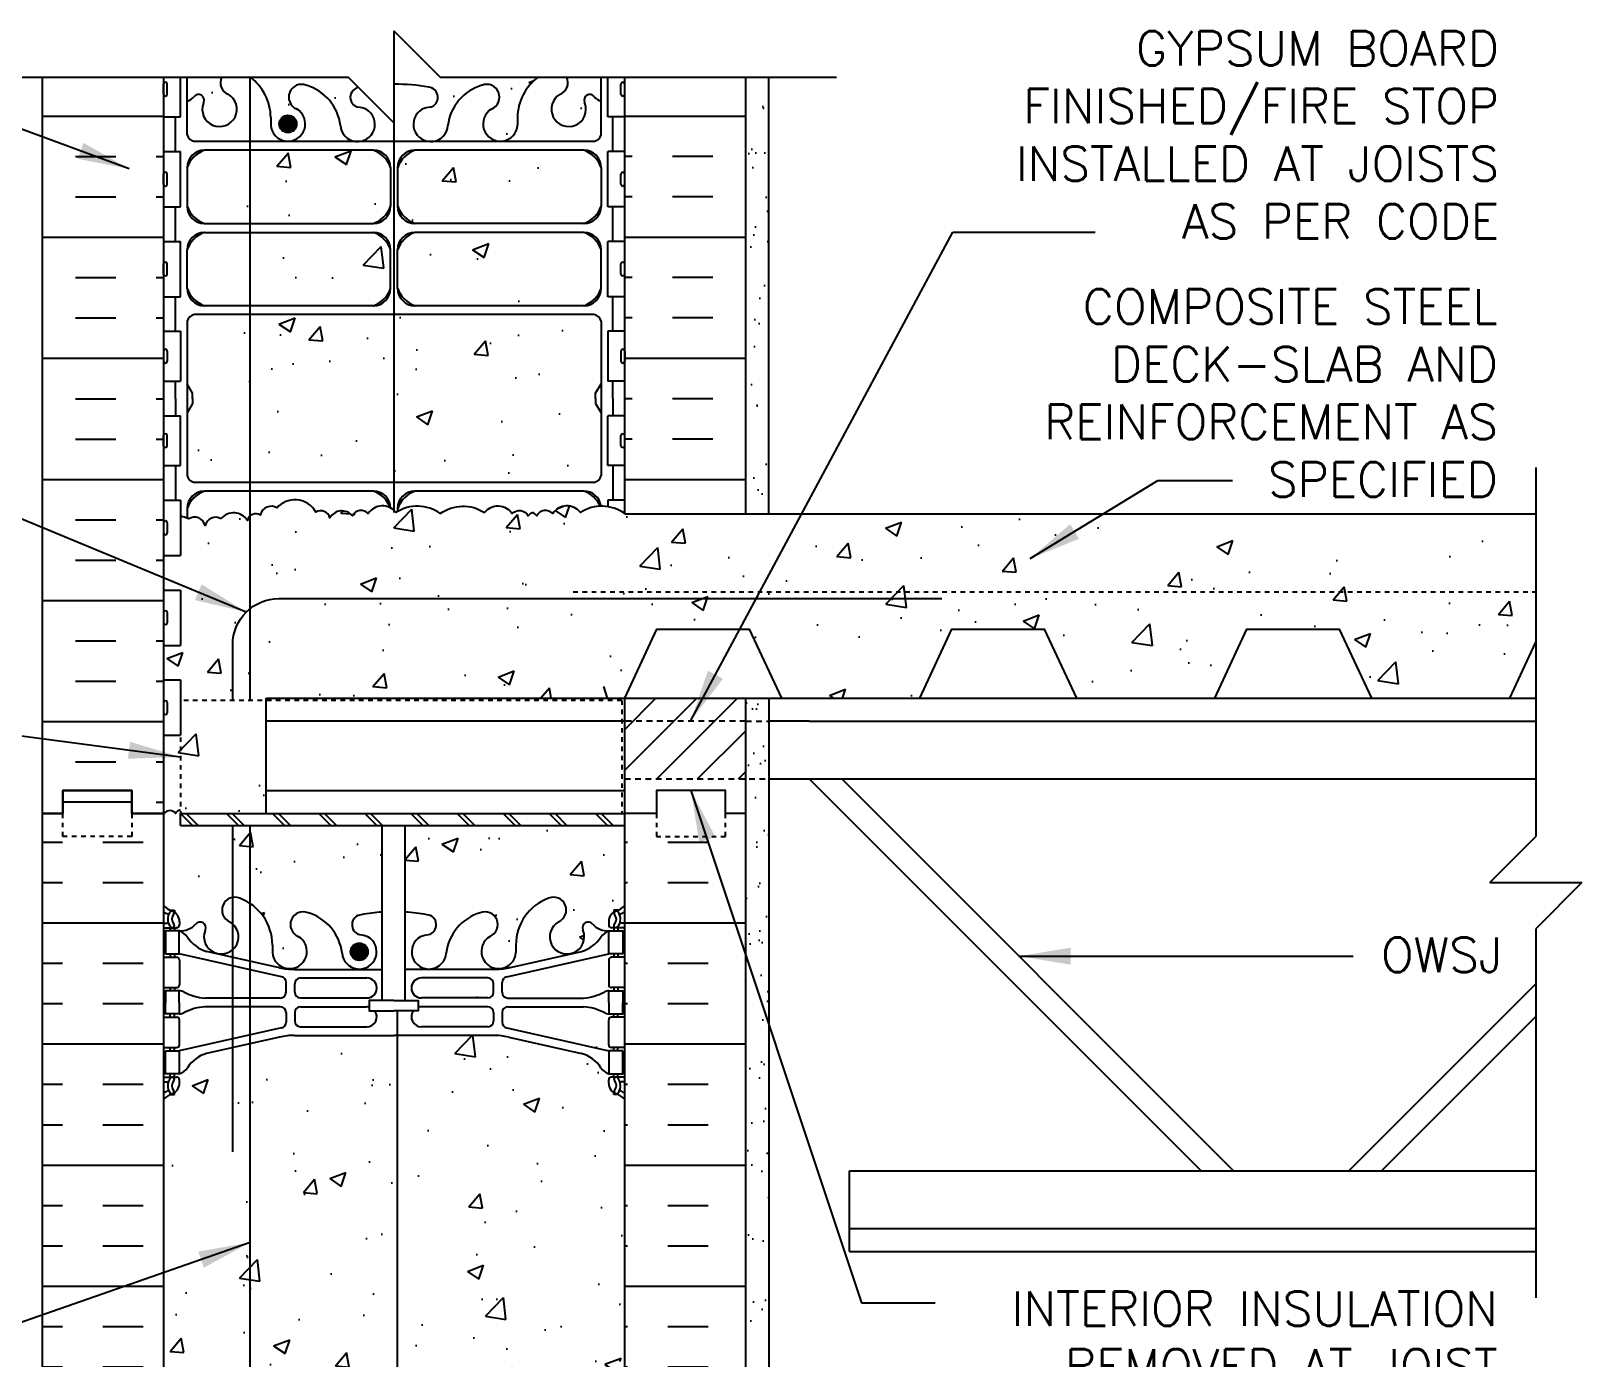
# Model space of a CAD drawing. Header units: inches. Extents: x 323.8 to 374.8, y 143.1 to 209.4.
# Drawn here: x 341.18 to 374.81, y 180.66 to 209.44 of the extents above; entities that cross this region are included whole.
import ezdxf
from ezdxf.enums import TextEntityAlignment as Align

# ---------------------------------------------------------------- set-up
doc = ezdxf.new("R2010")
doc.units = ezdxf.units.IN
doc.header["$LTSCALE"] = 0.5
doc.header["$MEASUREMENT"] = 0
doc.linetypes.add('DASHED2', pattern=[0.375, 0.25, -0.125])
doc.linetypes.add('HIDDEN2', pattern=[0.1875, 0.125, -0.0625])
for name, color, linetype in [('HATCH', 12, 'Continuous'), ('line25', 2, 'Continuous'), ('LINE3', 3, 'Continuous'), ('LINE50', 5, 'Continuous'), ('LINE9', 9, 'Continuous'), ('TEXT', 4, 'Continuous'), ('Web_Edge', 9, 'Continuous')]:
    doc.layers.add(name, color=color, linetype=linetype)
doc.styles.add('DIM', font='romans.shx', dxfattribs={"width": 0.7})
doc.styles.add('ROMANS', font='romans.shx', dxfattribs={"height": 0.75})
doc.dimstyles.new('ext_12', dxfattribs={"dimscale": 12, "dimtxt": 0.09375, "dimasz": 0.09375, "dimexe": 0.09375, "dimexo": 0.0625, "dimgap": 0.0625, "dimtad": 1, "dimdec": 1, "dimzin": 3, "dimdsep": 46, "dimlunit": 4, "dimtxsty": 'DIM', "dimcen": 0.09, "dimdle": 0.09375, "dimclrt": 4, "dimadec": 0, "dimazin": 0, "dimtfac": 1, "dimtdec": 1, "dimtmove": 2, "dimatfit": 3, "dimfxl": 1, "dimfrac": 2, "dimtolj": 1, "dimtzin": 0, "dimarcsym": 0})
pattern_1 = [(37.5, (280.9693, 64.4425), (-0.0314967, 0.963412), [0, -0.76, 0, -0.85, 0, -0.8125]), (7.5, (280.9693, 64.4425), (0.884888, 1.411073), [0, -0.41, 0, -0.685, 0, -0.2625]), (327.5, (280.3543, 64.4425), (1.557071, 0.0028295), [0, -0.25, 0, -0.9, 0, -1.175]), (317.5, (280.3543, 64.4425), (1.503063, 0.438838), [0, -0.125, 0, -0.59, 0, -0.675])]
pattern_2 = [(50, (64.8806, 12.3197), (3.5863, -0.31376), [0.375, -4.125]), (355, (64.8806, 12.3197), (-0.693757, 3.76096), [0.3, -3.3]), (100.4514, (65.1794, 12.2936), (2.892547, 3.447198), [0.3187, -3.50571]), (46.1842, (64.8806, 13.3197), (5.336205, -0.827595), [0.5625, -6.1875]), (96.6356, (65.325, 13.2507), (4.67331, 4.87059), [0.47805, -5.258565]), (351.1842, (64.8806, 13.3197), (4.67331, 4.87059), [0.45, -4.95]), (21, (65.3806, 13.0697), (2.984535, -2.013094), [0.375, -4.125]), (326, (65.3806, 13.0697), (1.216577, 3.62575), [0.3, -3.3]), (71.4514, (65.6293, 12.902), (4.201113, 1.612652), [0.3187, -3.50571]), (37.5, (64.8806, 12.3197), (0.0607993, 1.6644693), [0, -3.26, 0, -3.35, 0, -3.3125]), (7.5, (64.8806, 12.3197), (1.315348, 1.972059), [0, -1.91, 0, -3.185, 0, -1.2625]), (327.5, (63.7656, 12.3197), (2.669112, -0.1127744), [0, -1.25, 0, -3.9, 0, -5.175]), (317.5, (63.2656, 12.3197), (2.915931, 0.500525), [0, -1.625, 0, -2.59, 0, -3.675])]

msp = doc.modelspace()

# ---------------------------------------------------------------- hatches: boundary and pattern name
at = {"layer": 'HATCH'}
h = msp.add_hatch(dxfattribs=at)
h.set_pattern_fill('AR-CONC', color=256, scale=0.5)
h.set_pattern_definition([(50, (0, 0), (3.5863, -0.31376), [0.375, -4.125]), (355, (0, 0), (-0.693757, 3.76096), [0.3, -3.3]), (100.4514, (0.299, -0.026), (2.892544, 3.4472), [0.3187, -3.50571]), (46.1842, (0, 1), (5.336207, -0.827596), [0.5625, -6.1875]), (96.6356, (0.4447, 0.931), (4.67331, 4.87059), [0.47805, -5.25857]), (351.1842, (0, 1), (4.67331, 4.87059), [0.45, -4.95]), (21, (0.5, 0.75), (2.984535, -2.013094), [0.375, -4.125]), (326, (0.5, 0.75), (1.216577, 3.62575), [0.3, -3.3]), (71.4514, (0.7487, 0.5822), (4.201112, 1.612656), [0.3187, -3.50571]), (37.5, (0, 0), (0.0607993, 1.6644693), [0, -3.26, 0, -3.35, 0, -3.3125]), (7.5, (0, 0), (1.315348, 1.9720586), [0, -1.91, 0, -3.185, 0, -1.2625]), (327.5, (-1.115, 0), (2.669112, -0.1127744), [0, -1.25, 0, -3.9, 0, -5.175]), (317.5, (-1.615, 0), (2.915931, 0.500525), [0, -1.625, 0, -2.59, 0, -3.675])])
h.paths.add_polyline_path([(354.75, 196.47), (356.75, 196.47), (357.45, 194.97), (360.45, 194.97), (361.149, 196.47), (363.149, 196.47), (363.849, 194.97), (366.849, 194.97), (367.548, 196.47), (369.548, 196.47), (370.247, 194.97), (373.247, 194.97), (373.813, 196.183), (373.813, 198.97), (354.051, 198.97), (354.051, 198.972, 0.310845), (353.09, 198.995, 0.520567), (352.491, 198.973, 0.520567), (352.146, 198.924, 0.10231), (352.051, 198.999, 0.10231), (351.955, 198.924, 0.520567), (351.61, 198.973, 0.520567), (351.012, 198.995, 0.310845), (350.051, 198.972, 0.310845), (349.09, 198.995, 0.520567), (348.491, 198.973, 0.520567), (348.146, 198.924, 0.520567), (347.656, 198.881, 0.520567), (347.352, 199.002, 0.258655), (346.93, 199.271, 0.230831), (346.512, 199.097, 0.520567), (346.15, 198.942, 0.520567), (345.869, 198.821, 0.520567), (345.296, 198.86, 0.520567), (344.954, 198.713, 0.520567), (344.595, 198.857, 0.058158), (344.416, 198.916), (344.416, 198.065), (344.051, 198.065), (344.051, 197.315), (344.416, 197.315), (344.416, 196.115), (344.051, 196.115), (344.051, 195.365), (344.416, 195.365), (344.416, 194.921), (346.276, 194.921), (346.276, 194.97), (354.051, 194.97)])
h.paths.add_polyline_path([(346.276, 194.921), (344.416, 194.921), (344.416, 194.165), (344.416, 192.468), (346.276, 192.468)])
h.paths.add_polyline_path([(344.416, 194.165), (344.051, 194.165), (344.051, 190.47, 0.088416), (344.197, 190.373), (344.287, 190.373), (344.287, 190.331, -0.249069), (344.397, 190.124), (344.397, 190.057, -0.414214), (344.334, 189.994), (344.287, 189.994), (344.287, 189.924), (344.392, 189.924, 0.231736), (344.749, 190.075, -0.8344), (344.961, 189.95), (344.949, 189.928, 2.155404), (345.488, 190.123, -1), (345.701, 190.634, -0.311223), (346.41, 189.618), (346.41, 189.453, 1.661382), (346.971, 189.805, -1), (347.185, 190.317, -0.307094), (347.923, 189.421, 1.604516), (348.482, 189.797, 0.055617), (348.303, 189.843, -0.843243), (348.337, 190.275, -0.030385), (348.792, 190.332), (348.792, 192.208), (344.416, 192.208), (344.416, 192.468)])
h.paths.add_polyline_path([(354.051, 192.208), (349.292, 192.208), (349.292, 190.333, -0.031541), (349.765, 190.275, -0.843243), (349.799, 189.843, 0.055617), (349.62, 189.797, 1.604516), (350.178, 189.421, -0.307094), (350.917, 190.317, -1), (351.13, 189.805, 1.661382), (351.692, 189.453), (351.691, 189.598, -0.316114), (352.4, 190.634, -1), (352.614, 190.123, 2.155404), (353.152, 189.928), (353.141, 189.95, -0.834375), (353.352, 190.075, 0.23174), (353.71, 189.924), (353.815, 189.924), (353.815, 189.994), (353.767, 189.994, -0.414214), (353.705, 190.057), (353.705, 190.124, -0.249069), (353.815, 190.331), (353.815, 190.373), (353.905, 190.373, 0.08841), (354.051, 190.47)])
h.paths.add_polyline_path([(353.541, 201.158), (353.421, 201.358), (353.421, 201.47), (353.421, 201.583), (353.541, 201.783), (353.541, 203.144, 0.268138), (353.38, 203.292), (344.722, 203.292, 0.268156), (344.561, 203.144), (344.561, 201.783), (344.681, 201.583), (344.681, 201.47), (344.681, 201.358), (344.561, 201.158), (344.561, 199.796, 0.268156), (344.722, 199.648), (353.38, 199.648, 0.268138), (353.541, 199.796)])
h.paths.add_polyline_path([(348.974, 204.695, 0.225652), (348.599, 205.07), (344.936, 205.07, 0.225652), (344.561, 204.695), (344.561, 203.855, 0.225652), (344.936, 203.48), (348.599, 203.48, 0.225652), (348.974, 203.855)])
h.paths.add_polyline_path([(348.974, 206.477, 0.225652), (348.599, 206.852), (344.936, 206.852, 0.225652), (344.561, 206.477), (344.561, 205.636, 0.225652), (344.936, 205.261), (348.599, 205.261, 0.225652), (348.974, 205.636)])
h.paths.add_polyline_path([(353.541, 206.477, 0.225652), (353.166, 206.852), (349.502, 206.852, 0.225652), (349.127, 206.477), (349.127, 205.636, 0.225652), (349.502, 205.261), (353.166, 205.261, 0.225652), (353.541, 205.636)])
h.paths.add_polyline_path([(353.541, 204.695, 0.225652), (353.166, 205.07), (349.502, 205.07, 0.225652), (349.127, 204.695), (349.127, 203.855, 0.225652), (349.502, 203.48), (353.166, 203.48, 0.225652), (353.541, 203.855)])
h.paths.add_polyline_path([(348.267, 207.785, -0.789943), (348.273, 208.213), (348.051, 208.435), (345.927, 208.435, -0.237921), (346.374, 207.56), (346.374, 207.395, 1.661382), (346.935, 207.748, -1), (347.149, 208.259, -0.30095), (347.885, 207.387, 1.661382), (348.446, 207.739, 0.055617)])
h.paths.add_polyline_path([(350.953, 208.259, -1), (351.166, 207.748, 1.661382), (351.728, 207.395), (351.727, 207.56, -0.237921), (352.175, 208.435), (350.051, 208.435), (349.051, 209.435), (349.051, 208.282, -0.049932), (349.801, 208.217, -0.843243), (349.835, 207.785, 0.055617), (349.656, 207.739, 1.661382), (350.217, 207.387, -0.30095)])
h.paths.add_polyline_path([(353.541, 208.435), (352.795, 208.435, -0.423493), (352.65, 208.065, 2.155404), (353.188, 207.87), (353.177, 207.892, -0.834375), (353.388, 208.017, 0.10894), (353.541, 207.904)])
h.paths.add_polyline_path([(345.452, 208.065, -0.423493), (345.307, 208.435), (344.561, 208.435), (344.561, 207.904, 0.108933), (344.713, 208.017, -0.8344), (344.925, 207.892), (344.913, 207.87, 2.155404)])
h.paths.add_polyline_path([(354.051, 186.278, 0.08841), (353.905, 186.375), (353.815, 186.375), (353.815, 186.417, -0.249069), (353.705, 186.624), (353.705, 186.692, -0.414214), (353.767, 186.754), (353.815, 186.754), (353.815, 186.824), (353.71, 186.824, -0.168672), (353.524, 186.974, 0.17445), (353.116, 187.269), (351.536, 187.622, 0.054974), (351.209, 187.658), (349.051, 187.658), (346.893, 187.658, 0.054974), (346.566, 187.622), (344.985, 187.269, 0.17445), (344.578, 186.974, -0.168672), (344.392, 186.824), (344.287, 186.824), (344.287, 186.754), (344.334, 186.754, -0.414214), (344.397, 186.692), (344.397, 186.624, -0.249069), (344.287, 186.417), (344.287, 186.375), (344.197, 186.375, 0.088416), (344.051, 186.278), (344.051, 180.663, 0.088416), (344.197, 180.565), (344.287, 180.565), (344.287, 180.523, -0.249069), (344.397, 180.316), (344.397, 180.249, -0.414214), (344.334, 180.186), (344.287, 180.186), (344.287, 180.116), (344.392, 180.116, -0.168672), (344.578, 179.967, 0.17445), (344.985, 179.671), (346.566, 179.318, 0.054974), (346.893, 179.282), (349.051, 179.282), (351.209, 179.282, 0.054974), (351.536, 179.318), (353.116, 179.671, 0.17445), (353.524, 179.967, -0.168672), (353.71, 180.116), (353.815, 180.116), (353.815, 180.186), (353.767, 180.186, -0.414214), (353.705, 180.249), (353.705, 180.316, -0.249069), (353.815, 180.523), (353.815, 180.565), (353.905, 180.565, 0.08841), (354.051, 180.663)])
h.paths.add_polyline_path([(354.051, 176.47, 0.08841), (353.905, 176.568), (353.815, 176.568), (353.815, 176.609, -0.249069), (353.705, 176.816), (353.705, 176.884, -0.414214), (353.767, 176.946), (353.815, 176.946), (353.815, 177.016), (353.71, 177.016, 0.231736), (353.352, 176.865, -0.8344), (353.141, 176.991), (353.152, 177.012, 2.155404), (352.614, 176.818, -1), (352.4, 176.307, -0.311223), (351.691, 177.323), (351.692, 177.488, 1.661382), (351.13, 177.135, -1), (350.917, 176.624, -0.307094), (350.178, 177.519, 1.604516), (349.62, 177.143, 0.044004), (349.761, 177.104, -0.921438), (349.765, 176.666, -0.047544), (349.051, 176.601, -0.047544), (348.337, 176.666, -0.921438), (348.341, 177.104, 0.044004), (348.482, 177.143, 1.604516), (347.923, 177.519, -0.307094), (347.185, 176.624, -1), (346.971, 177.135, 1.661382), (346.41, 177.488), (346.41, 177.342, -0.316114), (345.701, 176.307, -1), (345.488, 176.818, 2.135543), (344.947, 177.017, -0.940447), (344.749, 176.865, 0.23174), (344.392, 177.016), (344.287, 177.016), (344.287, 176.946), (344.334, 176.946, -0.414214), (344.397, 176.884), (344.397, 176.816, -0.249069), (344.287, 176.609), (344.287, 176.568), (344.197, 176.568, 0.088416), (344.051, 176.47), (344.051, 174.47), (344.051, 172.47, 0.088416), (344.197, 172.373), (344.287, 172.373), (344.287, 172.331, -0.249069), (344.397, 172.124), (344.397, 172.057, -0.414214), (344.334, 171.994), (344.287, 171.994), (344.287, 171.924), (344.392, 171.924, 0.231736), (344.749, 172.075, -0.8344), (344.961, 171.95), (344.949, 171.928, 2.155404), (345.488, 172.123, -1), (345.701, 172.634, -0.311223), (346.41, 171.618), (346.41, 171.453, 1.661382), (346.971, 171.805, -1), (347.185, 172.317, -0.307094), (347.923, 171.421, 1.604516), (348.482, 171.797, 0.044004), (348.341, 171.836, -0.921438), (348.337, 172.275, -0.047544), (349.051, 172.34, -0.047544), (349.765, 172.275, -0.921438), (349.761, 171.836, 0.044004), (349.62, 171.797, 1.604516), (350.178, 171.421, -0.307094), (350.917, 172.317, -1), (351.13, 171.805, 1.661382), (351.692, 171.453), (351.691, 171.598, -0.316114), (352.4, 172.634, -1), (352.614, 172.123, 2.135543), (353.154, 171.923, -0.940447), (353.352, 172.075, 0.23174), (353.71, 171.924), (353.815, 171.924), (353.815, 171.994), (353.767, 171.994, -0.414214), (353.705, 172.057), (353.705, 172.124, -0.249069), (353.815, 172.331), (353.815, 172.373), (353.905, 172.373, 0.08841), (354.051, 172.47), (354.051, 174.47)])
h.paths.add_polyline_path([(354.051, 168.278, 0.08841), (353.905, 168.375), (353.815, 168.375), (353.815, 168.417, -0.249069), (353.705, 168.624), (353.705, 168.692, -0.414214), (353.767, 168.754), (353.815, 168.754), (353.815, 168.824), (353.71, 168.824, -0.168672), (353.524, 168.974, 0.17445), (353.116, 169.269), (351.536, 169.622, 0.054974), (351.209, 169.658), (349.051, 169.658), (346.893, 169.658, 0.054974), (346.566, 169.622), (344.985, 169.269, 0.17445), (344.578, 168.974, -0.168672), (344.392, 168.824), (344.287, 168.824), (344.287, 168.754), (344.334, 168.754, -0.414214), (344.397, 168.692), (344.397, 168.624, -0.249069), (344.287, 168.417), (344.287, 168.375), (344.197, 168.375, 0.088416), (344.051, 168.278), (344.051, 165.47), (348.254, 165.47), (349.254, 164.47), (349.254, 166.47), (350.254, 165.47), (354.051, 165.47)])
h = msp.add_hatch(dxfattribs=at)
h.set_pattern_fill('INSUL', color=256, scale=7, style=0)
h.set_pattern_definition([(0, (-2582.111, -204.5371), (0, 2.625), []), (0, (-2582.111, -203.6621), (0, 2.625), [0.875, -0.875]), (0, (-2582.111, -202.7871), (0, 2.625), [0.875, -0.875])])
h.paths.add_polyline_path([(341.426, 192.472), (341.863, 192.472), (341.863, 192.972), (343.363, 192.972), (343.363, 192.472), (344.051, 192.472), (344.051, 208.31), (343.926, 208.435), (341.426, 208.435)])
h = msp.add_hatch(dxfattribs=at)
h.set_pattern_fill('INSUL', color=256, scale=7, style=0)
h.set_pattern_definition([(180, (3280.2123, -204.5371), (0, 2.625), []), (180, (3280.2123, -203.6621), (0, 2.625), [0.875, -0.875]), (180, (3280.2123, -202.7871), (0, 2.625), [0.875, -0.875])])
h.paths.add_polyline_path([(354.051, 198.97), (356.676, 198.97), (356.676, 208.435), (354.051, 208.435)])
h = msp.add_hatch(dxfattribs=at)
h.set_pattern_fill('AR-SAND', color=256, scale=0.5, style=0)
h.set_pattern_definition(pattern_1)
h.paths.add_polyline_path([(357.176, 208.435), (356.676, 208.435), (356.676, 198.97), (356.801, 198.97), (357.176, 198.97)])
h = msp.add_hatch(dxfattribs=at)
h.set_pattern_fill('ANSI31', color=256, scale=5, style=0)
h.set_pattern_definition([(45, (276.9434, -0.3741), (-0.4419417, 0.4419417), [])])
h.paths.add_polyline_path([(356.676, 193.22), (356.676, 194.968), (354.051, 194.968), (354.051, 193.22)])
h = msp.add_hatch(dxfattribs=at)
h.set_pattern_fill('AR-SAND', color=256, scale=0.5, style=0)
h.set_pattern_definition(pattern_1)
h.paths.add_polyline_path([(357.176, 194.97), (356.676, 194.97), (356.676, 174.47), (356.676, 165.47), (357.176, 165.47)])
h = msp.add_hatch(dxfattribs=at)
h.set_pattern_fill('INSUL', color=256, scale=7, style=0)
h.set_pattern_definition([(0, (354.9836, 187.4704), (0, 2.625), []), (0, (354.9836, 188.3454), (0, 2.625), [0.875, -0.875]), (0, (354.9836, 189.2204), (0, 2.625), [0.875, -0.875])])
h.paths.add_polyline_path([(354.051, 174.47), (354.738, 174.47), (354.738, 174.97), (356.238, 174.97), (356.238, 174.47), (356.676, 174.47), (356.676, 192.47), (356.238, 192.47), (356.238, 191.97), (354.738, 191.97), (354.738, 192.47), (354.051, 192.47)])
h.paths.add_polyline_path([(341.426, 174.47), (341.863, 174.47), (341.863, 174.97), (343.363, 174.97), (343.363, 174.47), (344.051, 174.47), (344.051, 192.47), (343.363, 192.47), (343.363, 192.97), (341.863, 192.97), (341.863, 192.47), (341.426, 192.47)])
h = msp.add_hatch(dxfattribs=at)
h.set_pattern_fill('AR-CONC', color=256, scale=0.5, style=0)
h.set_pattern_definition(pattern_2)
h.paths.add_polyline_path([(351.082, 188.469, 0.414214), (351.207, 188.594), (351.207, 188.778, 0.414214), (351.082, 188.903), (350.532, 188.903), (350.532, 188.469)])
h = msp.add_hatch(dxfattribs=at)
h.set_pattern_fill('AR-CONC', color=256, scale=0.5, style=0)
h.set_pattern_definition(pattern_2)
h.paths.add_polyline_path([(353.705, 187.992, -0.414214), (353.767, 188.054), (353.815, 188.054), (353.815, 188.124), (353.718, 188.124, -0.134256), (353.606, 188.152, 0.100756), (353.157, 188.28), (352.352, 188.28), (352.352, 187.628), (353.71, 187.324), (353.815, 187.324), (353.815, 187.394), (353.767, 187.394, -0.414214), (353.705, 187.457)])
at = {"layer": 'LINE3'}
for points in [[(346.56, 207.423, 1), (346.935, 207.423, 1)], [(348.107, 189.472, 1), (348.482, 189.472, 1)]]:
    msp.add_hatch(color=256, dxfattribs=at).paths.add_polyline_path(points)

# ---------------------------------------------------------------- linework, layer by layer
at = {"layer": 'HATCH'}
for p, q in [((357.807, 198.883), (357.807, 198.883)), ((344.416, 192.468), (344.675, 192.208)), ((344.541, 192.468), (344.8, 192.208)), ((345.416, 192.468), (345.675, 192.208)), ((345.541, 192.468), (345.8, 192.208)), ((346.416, 192.468), (346.675, 192.208)), ((346.541, 192.468), (346.8, 192.208)), ((347.416, 192.468), (347.675, 192.208)), ((347.541, 192.468), (347.8, 192.208)), ((348.416, 192.468), (348.675, 192.208)), ((348.541, 192.468), (348.8, 192.208)), ((349.416, 192.468), (349.675, 192.208)), ((349.541, 192.468), (349.8, 192.208)), ((350.416, 192.468), (350.675, 192.208)), ((350.541, 192.468), (350.8, 192.208)), ((351.416, 192.468), (351.675, 192.208)), ((351.541, 192.468), (351.8, 192.208)), ((352.416, 192.468), (352.675, 192.208)), ((352.541, 192.468), (352.8, 192.208)), ((353.416, 192.468), (353.675, 192.208)), ((353.541, 192.468), (353.8, 192.208))]:
    msp.add_line(p, q, dxfattribs=at)
at = {"layer": 'HATCH', "linetype": 'HIDDEN2'}
for p, q in [((353.988, 194.923), (344.416, 194.921)), ((344.416, 194.921), (344.416, 192.468)), ((353.988, 194.923), (353.988, 192.468))]:
    msp.add_line(p, q, dxfattribs=at)
at = {"layer": 'HATCH', "linetype": 'HIDDEN2', "ltscale": 2}
for p, q in [((356.676, 194.47), (354.051, 194.47)), ((356.676, 194.47), (357.176, 194.47)), ((354.051, 193.22), (357.176, 193.22))]:
    msp.add_line(p, q, dxfattribs=at)
at = {"layer": 'HATCH'}
for points in [[(346.93, 199.271, 0.230831), (346.512, 199.097, 0.520567), (346.15, 198.942, 0.520567), (345.869, 198.821, 0.520567), (345.296, 198.86, 0.166585)], [(350.051, 198.972, 0.310845), (349.09, 198.995, 0.520567), (348.491, 198.973, 0.520567), (348.146, 198.924, 0.520567), (347.656, 198.881, 0.520567), (347.352, 199.002, 0.258655), (346.93, 199.271, 0.132818)], [(350.051, 198.972, -0.310845), (351.012, 198.995, -0.520567), (351.61, 198.973, -0.520567), (351.955, 198.924, -0.10231), (352.051, 198.999, -0.10231)], [(354.051, 198.972, 0.310845), (353.09, 198.995, 0.520567), (352.491, 198.973, 0.520567), (352.146, 198.924, 0.10231), (352.051, 198.999, 0.10231)], [(345.296, 198.86, 0.520567), (344.954, 198.713, 0.520567), (344.595, 198.857, 0.058158), (344.416, 198.916, 0.058158)], [(344.416, 192.546, 0.182463), (344.308, 192.472, 0.520567), (344.072, 192.472)]]:
    msp.add_lwpolyline(points, format="xyb", dxfattribs=at)
at = {"layer": 'line25'}
for p, q in [((344.051, 208.435), (344.051, 174.47)), ((344.416, 207.575), (344.416, 208.435)), ((353.686, 207.575), (353.686, 208.435)), ((354.051, 198.97), (354.051, 208.435)), ((344.051, 207.575), (344.416, 207.575)), ((354.051, 207.575), (353.686, 207.575)), ((344.051, 206.825), (344.416, 206.825)), ((344.416, 205.625), (344.416, 206.825)), ((354.051, 206.825), (353.686, 206.825)), ((353.686, 205.625), (353.686, 206.825)), ((344.051, 205.625), (344.416, 205.625)), ((354.051, 205.625), (353.686, 205.625)), ((344.051, 204.875), (344.416, 204.875)), ((344.416, 203.675), (344.416, 204.875)), ((354.051, 204.875), (353.686, 204.875)), ((353.686, 203.675), (353.686, 204.875)), ((344.051, 203.675), (344.416, 203.675)), ((354.051, 203.675), (353.686, 203.675)), ((344.051, 202.925), (344.416, 202.925)), ((344.416, 202.925), (344.416, 201.845)), ((354.051, 202.925), (353.686, 202.925)), ((353.686, 202.925), (353.686, 201.845)), ((344.051, 201.845), (344.416, 201.845)), ((354.051, 201.845), (353.686, 201.845)), ((344.051, 201.095), (344.416, 201.095)), ((344.416, 200.015), (344.416, 201.095)), ((354.051, 201.095), (353.686, 201.095)), ((353.686, 200.015), (353.686, 201.095)), ((344.051, 200.015), (344.416, 200.015)), ((354.051, 200.015), (353.686, 200.015)), ((344.051, 199.265), (344.416, 199.265)), ((344.416, 199.265), (344.416, 198.065)), ((354.051, 199.265), (353.686, 199.265)), ((353.686, 199.265), (353.686, 199.123)), ((354.051, 198.97), (373.813, 198.97)), ((344.051, 198.065), (344.416, 198.065)), ((344.051, 197.315), (344.416, 197.315)), ((344.416, 197.315), (344.416, 196.115)), ((344.051, 196.115), (344.416, 196.115)), ((344.051, 195.365), (344.416, 195.365)), ((344.416, 195.365), (344.416, 194.165)), ((346.276, 194.97), (371.813, 194.97)), ((346.276, 192.468), (346.276, 194.968)), ((354.051, 174.47), (354.051, 194.97)), ((356.676, 194.97), (373.813, 194.97)), ((354.051, 194.47), (346.276, 194.47)), ((358.051, 194.47), (357.176, 194.47)), ((358.051, 194.47), (373.813, 194.47)), ((344.051, 194.165), (344.416, 194.165)), ((357.176, 193.22), (373.813, 193.22)), ((358.051, 193.22), (366.551, 184.72)), ((358.758, 193.22), (367.258, 184.72)), ((346.276, 192.968), (354.051, 192.968)), ((344.416, 192.468), (354.051, 192.468)), ((344.416, 192.208), (344.416, 192.468)), ((344.416, 192.208), (354.051, 192.208)), ((348.792, 188.416), (348.792, 192.208)), ((349.292, 188.416), (349.292, 192.208)), ((373.813, 188.775), (369.758, 184.72)), ((373.813, 188.068), (370.465, 184.72)), ((358.926, 182.97), (358.926, 184.72)), ((358.926, 184.72), (373.813, 184.72)), ((358.926, 183.47), (373.813, 183.47)), ((358.926, 182.97), (373.813, 182.97))]:
    msp.add_line(p, q, dxfattribs=at)
at = {"layer": 'line25', "color": 192}
for p, q in [((353.676, 194.97), (353.596, 195.22)), ((353.676, 194.97), (354.051, 194.97)), ((357.45, 194.97), (360.45, 194.97)), ((363.849, 194.97), (366.849, 194.97)), ((370.247, 194.97), (373.247, 194.97))]:
    msp.add_line(p, q, dxfattribs=at)
for points in [[(354.051, 194.97), (354.75, 196.47), (356.75, 196.47), (357.45, 194.97)], [(360.45, 194.97), (361.149, 196.47), (363.149, 196.47), (363.849, 194.97)], [(366.849, 194.97), (367.548, 196.47), (369.548, 196.47), (370.247, 194.97)], [(373.247, 194.97), (373.813, 196.183)]]:
    msp.add_lwpolyline(points, dxfattribs=at)
at = {"layer": 'line25'}
for points in [[(349.042, 188.416), (348.513, 188.416), (348.513, 188.189), (349.042, 188.189)], [(349.042, 188.416), (349.571, 188.416), (349.571, 188.189), (349.311, 188.189)], [(349.311, 188.189), (349.042, 188.189)]]:
    msp.add_lwpolyline(points, dxfattribs=at)
at = {"layer": 'LINE3'}
for p, q in [((345.926, 194.921), (345.926, 208.433)), ((349.051, 198.999), (349.051, 207.435)), ((345.926, 171.961), (345.926, 192.208)), ((349.115, 188.189), (349.115, 164.609))]:
    msp.add_line(p, q, dxfattribs=at)
at = {"layer": 'LINE3', "linetype": 'Continuous'}
msp.add_lwpolyline([(345.551, 194.921), (345.551, 196.13, -0.414214), (346.551, 197.13), (360.929, 197.13)], format="xyb", dxfattribs=at)
msp.add_lwpolyline([(345.551, 185.13), (345.551, 192.208)], dxfattribs=at)
at = {"layer": 'LINE3'}
for centre in [(346.748, 207.423), (348.295, 189.472)]:
    msp.add_circle(centre, 0.188, dxfattribs=at)
at = {"layer": 'LINE50'}
for p, q in [((341.426, 192.472), (341.426, 208.435)), ((356.676, 198.97), (356.676, 208.435)), ((341.426, 174.47), (341.426, 192.47)), ((356.676, 174.47), (356.676, 192.47))]:
    msp.add_line(p, q, dxfattribs=at)
at = {"layer": 'LINE50', "ltscale": 2}
msp.add_line((356.676, 192.47), (356.676, 194.97), dxfattribs=at)
at = {"layer": 'LINE50'}
for points in [[(344.051, 192.47), (343.363, 192.47), (343.363, 192.97), (341.863, 192.97), (341.863, 192.47), (341.426, 192.47)], [(341.426, 192.47), (341.863, 192.47), (341.863, 192.97), (343.363, 192.97), (343.363, 192.47), (344.051, 192.47)], [(356.676, 192.47), (356.238, 192.47), (356.238, 192.97), (354.738, 192.97), (354.738, 192.47), (354.051, 192.47)]]:
    msp.add_lwpolyline(points, dxfattribs=at)
at = {"layer": 'LINE9'}
for p, q in [((344.051, 208.065), (344.051, 208.285)), ((344.051, 208.23), (344.051, 208.23)), ((344.091, 208.325), (344.091, 208.325)), ((344.131, 208.065), (344.131, 208.285)), ((353.971, 208.065), (353.971, 208.285)), ((354.011, 208.325), (354.011, 208.325)), ((354.051, 208.065), (354.051, 208.285)), ((354.051, 208.23), (354.051, 208.23)), ((357.176, 198.97), (357.176, 208.435)), ((344.051, 208.12), (344.051, 208.12)), ((344.091, 208.025), (344.091, 208.025)), ((354.011, 208.025), (354.011, 208.025)), ((354.051, 208.12), (354.051, 208.12)), ((344.051, 206.115), (344.051, 206.335)), ((344.051, 206.28), (344.051, 206.28)), ((344.091, 206.375), (344.091, 206.375)), ((344.131, 206.115), (344.131, 206.335)), ((353.971, 206.115), (353.971, 206.335)), ((354.011, 206.375), (354.011, 206.375)), ((354.051, 206.115), (354.051, 206.335)), ((354.051, 206.28), (354.051, 206.28)), ((344.051, 206.17), (344.051, 206.17)), ((344.091, 206.075), (344.091, 206.075)), ((354.011, 206.075), (354.011, 206.075)), ((354.051, 206.17), (354.051, 206.17)), ((344.051, 204.165), (344.051, 204.385)), ((344.051, 204.33), (344.051, 204.33)), ((344.051, 204.22), (344.051, 204.22)), ((344.091, 204.425), (344.091, 204.425)), ((344.131, 204.165), (344.131, 204.385)), ((353.971, 204.165), (353.971, 204.385)), ((354.011, 204.425), (354.011, 204.425)), ((354.051, 204.165), (354.051, 204.385)), ((354.051, 204.33), (354.051, 204.33)), ((354.051, 204.22), (354.051, 204.22)), ((344.091, 204.125), (344.091, 204.125)), ((354.011, 204.125), (354.011, 204.125)), ((344.091, 202.535), (344.091, 202.535)), ((354.011, 202.535), (354.011, 202.535)), ((344.051, 202.495), (344.051, 202.275)), ((344.051, 202.44), (344.051, 202.44)), ((344.051, 202.33), (344.051, 202.33)), ((344.091, 202.235), (344.091, 202.235)), ((344.131, 202.495), (344.131, 202.275)), ((353.971, 202.495), (353.971, 202.275)), ((354.011, 202.235), (354.011, 202.235)), ((354.051, 202.495), (354.051, 202.275)), ((354.051, 202.44), (354.051, 202.44)), ((354.051, 202.33), (354.051, 202.33)), ((344.051, 200.445), (344.051, 200.665)), ((344.051, 200.61), (344.051, 200.61)), ((344.051, 200.5), (344.051, 200.5)), ((344.091, 200.705), (344.091, 200.705)), ((344.131, 200.445), (344.131, 200.665)), ((353.971, 200.445), (353.971, 200.665)), ((354.011, 200.705), (354.011, 200.705)), ((354.051, 200.445), (354.051, 200.665)), ((354.051, 200.61), (354.051, 200.61)), ((354.051, 200.5), (354.051, 200.5)), ((344.091, 200.405), (344.091, 200.405)), ((354.011, 200.405), (354.011, 200.405)), ((373.813, 199.97), (373.813, 191.97)), ((344.091, 198.815), (344.091, 198.815)), ((344.051, 198.775), (344.051, 198.555)), ((344.051, 198.72), (344.051, 198.72)), ((344.051, 198.61), (344.051, 198.61)), ((344.091, 198.515), (344.091, 198.515)), ((344.131, 198.775), (344.131, 198.555)), ((344.051, 196.825), (344.051, 196.605)), ((344.131, 196.825), (344.131, 196.605)), ((344.051, 196.77), (344.051, 196.77)), ((344.051, 196.66), (344.051, 196.66)), ((344.091, 196.565), (344.091, 196.565)), ((344.051, 194.875), (344.051, 194.655)), ((344.051, 194.82), (344.051, 194.82)), ((344.091, 194.915), (344.091, 194.915)), ((344.131, 194.875), (344.131, 194.655)), ((357.176, 194.97), (357.176, 165.47)), ((344.051, 194.71), (344.051, 194.71)), ((344.091, 194.615), (344.091, 194.615)), ((372.813, 190.97), (373.813, 191.97)), ((372.813, 190.97), (374.813, 190.97)), ((374.813, 190.97), (373.813, 189.97)), ((373.813, 189.97), (373.813, 181.97))]:
    msp.add_line(p, q, dxfattribs=at)
at = {"layer": 'LINE9', "linetype": 'HIDDEN2'}
msp.add_line((352.936, 197.279), (373.813, 197.279), dxfattribs=at)
at = {"layer": 'LINE9'}
msp.add_lwpolyline([(339.458, 208.435), (348.051, 208.435), (349.051, 207.435), (349.051, 209.435), (350.051, 208.435), (358.643, 208.435)], dxfattribs=at)
at = {"layer": 'LINE9', "linetype": 'DASHED2', "ltscale": 0.15}
for points in [[(343.363, 192.47), (343.363, 192.47), (343.363, 191.97), (341.863, 191.97), (341.863, 192.47), (341.863, 192.47)], [(354.738, 192.47), (354.738, 192.47), (354.738, 191.97), (356.238, 191.97), (356.238, 192.47), (356.238, 192.47)]]:
    msp.add_lwpolyline(points, dxfattribs=at)
at = {"layer": 'LINE9'}
for centre, start, end in [((344.091, 208.285), 90, 180), ((344.091, 208.285), 360, 90), ((354.011, 208.285), 90, 180), ((354.011, 208.285), 0, 90), ((344.091, 208.065), 180, 270), ((344.091, 208.065), 270, 0), ((354.011, 208.065), 180, 270), ((354.011, 208.065), 270, 0), ((344.091, 206.335), 90, 180), ((344.091, 206.335), 360, 90), ((354.011, 206.335), 90, 180), ((354.011, 206.335), 0, 90), ((344.091, 206.115), 180, 270), ((344.091, 206.115), 270, 0), ((354.011, 206.115), 180, 270), ((354.011, 206.115), 270, 0), ((344.091, 204.385), 90, 180), ((344.091, 204.385), 360, 90), ((354.011, 204.385), 90, 180), ((354.011, 204.385), 0, 90), ((344.091, 204.165), 180, 270), ((344.091, 204.165), 270, 0), ((354.011, 204.165), 180, 270), ((354.011, 204.165), 270, 0), ((344.091, 202.495), 90, 180), ((344.091, 202.495), 0, 90), ((354.011, 202.495), 90, 180), ((354.011, 202.495), 360, 90), ((344.091, 202.275), 180, 270), ((344.091, 202.275), 270, 0), ((354.011, 202.275), 180, 270), ((354.011, 202.275), 270, 0), ((344.091, 200.665), 90, 180), ((344.091, 200.665), 360, 90), ((354.011, 200.665), 90, 180), ((354.011, 200.665), 0, 90), ((344.091, 200.445), 180, 270), ((344.091, 200.445), 270, 0), ((354.011, 200.445), 180, 270), ((354.011, 200.445), 270, 0), ((344.091, 198.775), 90, 180), ((344.091, 198.775), 0, 90), ((344.091, 198.555), 180, 270), ((344.091, 198.555), 270, 0), ((344.091, 196.825), 90, 180), ((344.091, 196.825), 0, 90), ((344.091, 196.605), 180, 270), ((344.091, 196.605), 270, 0), ((344.091, 194.875), 90, 180), ((344.091, 194.875), 0, 90), ((344.091, 194.655), 180, 270), ((344.091, 194.655), 270, 0)]:
    msp.add_arc(centre, 0.04, start, end, dxfattribs=at)
at = {"layer": 'Web_Edge'}
for p, q in [((344.561, 207.187), (344.561, 208.435)), ((353.541, 207.187), (353.541, 208.435)), ((344.913, 207.87), (344.925, 207.892)), ((353.188, 207.87), (353.177, 207.892)), ((346.374, 207.56), (346.374, 207.395)), ((351.727, 207.56), (351.728, 207.395)), ((353.38, 207.039), (344.722, 207.039)), ((348.599, 206.852), (344.936, 206.852)), ((353.166, 206.852), (349.502, 206.852)), ((344.561, 206.477), (344.561, 205.636)), ((348.974, 206.477), (348.974, 205.636)), ((349.127, 206.478), (349.127, 205.637)), ((353.541, 206.477), (353.541, 205.636)), ((344.936, 205.261), (348.599, 205.261)), ((353.166, 205.261), (349.502, 205.261)), ((344.936, 205.07), (348.599, 205.07)), ((353.166, 205.07), (349.502, 205.07)), ((344.561, 203.855), (344.561, 204.695)), ((348.974, 203.855), (348.974, 204.695)), ((349.127, 203.854), (349.127, 204.695)), ((353.541, 203.855), (353.541, 204.695)), ((353.38, 203.292), (344.722, 203.292)), ((348.599, 203.48), (344.936, 203.48)), ((353.166, 203.48), (349.502, 203.48)), ((344.561, 203.144), (344.561, 199.796)), ((353.541, 203.144), (353.541, 199.796)), ((344.681, 201.583), (344.561, 201.783)), ((344.681, 201.583), (344.561, 201.783)), ((344.681, 201.47), (344.681, 201.583)), ((344.681, 201.47), (344.681, 201.583)), ((353.421, 201.583), (353.541, 201.783)), ((353.421, 201.583), (353.541, 201.783)), ((353.421, 201.47), (353.421, 201.583)), ((353.421, 201.47), (353.421, 201.583)), ((344.681, 201.358), (344.561, 201.158)), ((344.681, 201.358), (344.561, 201.158)), ((344.681, 201.47), (344.681, 201.358)), ((344.681, 201.47), (344.681, 201.358)), ((353.421, 201.47), (353.421, 201.358)), ((353.421, 201.47), (353.421, 201.358)), ((353.421, 201.358), (353.541, 201.158)), ((353.421, 201.358), (353.541, 201.158)), ((353.38, 199.648), (344.722, 199.648)), ((348.599, 199.461), (344.936, 199.461)), ((353.166, 199.461), (349.502, 199.461)), ((344.561, 199.086), (344.561, 198.872)), ((349.127, 199.087), (349.127, 199.018)), ((344.051, 190.094), (344.129, 190.094)), ((344.197, 190.373), (344.287, 190.373)), ((344.287, 190.373), (344.287, 190.331)), ((344.397, 190.124), (344.397, 190.057)), ((353.705, 190.124), (353.705, 190.057)), ((353.905, 190.373), (353.815, 190.373)), ((353.815, 190.373), (353.815, 190.331)), ((354.051, 190.094), (353.973, 190.094)), ((344.051, 189.994), (344.334, 189.994)), ((344.197, 189.994), (344.197, 189.924)), ((344.287, 189.994), (344.287, 189.924)), ((344.949, 189.928), (344.961, 189.95)), ((353.152, 189.928), (353.141, 189.95)), ((354.051, 189.994), (353.767, 189.994)), ((353.815, 189.994), (353.815, 189.924)), ((353.905, 189.994), (353.905, 189.924)), ((344.197, 189.424), (344.197, 189.354)), ((344.287, 189.424), (344.287, 189.354)), ((346.609, 188.927), (344.392, 189.424)), ((346.566, 189.126), (344.985, 189.479)), ((346.41, 189.618), (346.41, 189.453)), ((351.492, 188.927), (353.71, 189.424)), ((351.536, 189.126), (353.116, 189.479)), ((351.691, 189.618), (351.692, 189.453)), ((353.815, 189.424), (353.815, 189.354)), ((353.905, 189.424), (353.905, 189.354)), ((344.051, 189.354), (344.334, 189.354)), ((344.397, 189.292), (344.397, 188.757)), ((346.893, 189.09), (348.792, 189.09)), ((351.209, 189.09), (349.292, 189.09)), ((353.705, 189.292), (353.705, 188.757)), ((354.051, 189.354), (353.767, 189.354)), ((346.707, 188.593), (346.707, 188.805)), ((346.894, 188.594), (346.894, 188.778)), ((347.019, 188.903), (348.459, 188.903)), ((351.082, 188.903), (349.642, 188.903)), ((351.207, 188.594), (351.207, 188.778)), ((351.394, 188.593), (351.394, 188.805)), ((344.051, 188.694), (344.334, 188.694)), ((344.197, 188.694), (344.197, 188.624)), ((344.287, 188.694), (344.287, 188.624)), ((346.582, 188.468), (344.944, 188.468)), ((347.019, 188.469), (348.459, 188.469)), ((351.082, 188.469), (349.642, 188.469)), ((351.519, 188.468), (353.157, 188.468)), ((354.051, 188.694), (353.767, 188.694)), ((353.815, 188.694), (353.815, 188.624)), ((353.905, 188.694), (353.905, 188.624)), ((344.051, 188.054), (344.334, 188.054)), ((344.197, 188.054), (344.197, 188.124)), ((344.287, 188.054), (344.287, 188.124)), ((346.582, 188.28), (344.944, 188.28)), ((346.707, 188.155), (346.707, 187.943)), ((346.894, 188.154), (346.894, 187.97)), ((347.019, 188.279), (348.459, 188.279)), ((351.082, 188.279), (349.642, 188.279)), ((351.207, 188.154), (351.207, 187.97)), ((351.394, 188.155), (351.394, 187.943)), ((351.519, 188.28), (353.157, 188.28)), ((354.051, 188.054), (353.767, 188.054)), ((353.815, 188.054), (353.815, 188.124)), ((353.905, 188.054), (353.905, 188.124)), ((346.609, 187.821), (344.392, 187.324)), ((344.397, 187.457), (344.397, 187.992)), ((347.019, 187.845), (348.459, 187.845)), ((351.082, 187.845), (349.642, 187.845)), ((351.492, 187.821), (353.71, 187.324)), ((353.705, 187.457), (353.705, 187.992)), ((344.051, 187.394), (344.334, 187.394)), ((344.197, 187.324), (344.197, 187.394)), ((344.287, 187.324), (344.287, 187.394)), ((346.566, 187.622), (344.985, 187.269)), ((346.893, 187.658), (349.051, 187.658)), ((351.209, 187.658), (349.051, 187.658)), ((351.536, 187.622), (353.116, 187.269)), ((354.051, 187.394), (353.767, 187.394)), ((353.815, 187.324), (353.815, 187.394)), ((353.905, 187.324), (353.905, 187.394)), ((344.051, 186.754), (344.334, 186.754)), ((344.197, 186.754), (344.197, 186.824)), ((344.287, 186.754), (344.287, 186.824)), ((344.397, 186.624), (344.397, 186.692)), ((353.705, 186.624), (353.705, 186.692)), ((354.051, 186.754), (353.767, 186.754)), ((353.815, 186.754), (353.815, 186.824)), ((353.905, 186.754), (353.905, 186.824)), ((344.051, 186.654), (344.129, 186.654)), ((344.197, 186.375), (344.287, 186.375)), ((344.287, 186.375), (344.287, 186.417)), ((353.815, 186.375), (353.815, 186.417)), ((353.905, 186.375), (353.815, 186.375)), ((354.051, 186.654), (353.973, 186.654))]:
    msp.add_line(p, q, dxfattribs=at)
for points in [[(344.311, 206.825), (344.311, 207.575)], [(353.791, 206.825), (353.791, 207.575)], [(344.311, 204.875), (344.311, 205.625)], [(353.791, 204.875), (353.791, 205.625)], [(344.311, 202.925), (344.311, 203.675)], [(353.791, 202.925), (353.791, 203.675)], [(344.311, 201.47), (344.311, 201.845)], [(353.791, 201.47), (353.791, 201.845)], [(344.311, 201.47), (344.311, 201.095)], [(353.791, 201.47), (353.791, 201.095)], [(344.311, 200.015), (344.311, 199.265)], [(353.791, 200.015), (353.791, 199.265)], [(344.392, 188.374), (344.392, 188.624), (344.092, 188.624), (344.092, 188.374)], [(344.392, 188.374), (344.392, 188.124), (344.092, 188.124), (344.092, 188.374)], [(353.71, 188.374), (353.71, 188.624), (354.01, 188.624), (354.01, 188.374)], [(353.71, 188.374), (353.71, 188.124), (354.01, 188.124), (354.01, 188.374)]]:
    msp.add_lwpolyline(points, dxfattribs=at)
for points in [[(344.092, 189.424), (344.392, 189.424), (344.392, 189.924), (344.092, 189.924)], [(354.01, 189.424), (353.71, 189.424), (353.71, 189.924), (354.01, 189.924)], [(344.092, 187.324), (344.392, 187.324), (344.392, 186.824), (344.092, 186.824)], [(354.01, 187.324), (353.71, 187.324), (353.71, 186.824), (354.01, 186.824)]]:
    msp.add_lwpolyline(points, close=True, dxfattribs=at)
for centre, radius, start, end in [((345.559, 208.32), 0.277, 155.5106, 247.32), ((345.283, 207.554), 1.092, 0.3332, 53.8653), ((347.042, 208.003), 0.277, 67.32, 247.32), ((346.858, 207.267), 1.034, 6.6669, 73.6635), ((349.104, 204.505), 3.777, 79.3725, 90.8066), ((349.781, 207.998), 0.22, 284.2604, 84.8165), ((351.244, 207.267), 1.034, 106.3365, 173.3331), ((351.06, 208.003), 0.277, 292.68, 112.68), ((352.819, 207.554), 1.092, 126.1347, 179.6668), ((352.543, 208.32), 0.277, 292.68, 24.4894), ((344.38, 208.307), 0.441, 294.1187, 318.9873), ((344.808, 207.935), 0.125, 339.6243, 138.9873), ((345.265, 207.74), 0.375, 159.6243, 60.0685), ((348.321, 207.998), 0.22, 102.5127, 255.7396), ((352.837, 207.74), 0.375, 119.9315, 20.3757), ((353.294, 207.935), 0.125, 41.0127, 200.3757), ((353.721, 208.307), 0.441, 221.0127, 245.8818), ((346.748, 207.423), 0.375, 184.2448, 60.0685), ((348.259, 207.414), 0.375, 184.2448, 60.0685), ((348.152, 206.959), 0.834, 69.3729, 82.1063), ((349.843, 207.414), 0.375, 119.9315, 355.7552), ((349.949, 206.959), 0.834, 97.8937, 110.6271), ((351.354, 207.423), 0.375, 119.9315, 355.7552), ((344.769, 207.253), 0.219, 197.3882, 257.4322), ((353.332, 207.253), 0.219, 282.5678, 342.6083), ((345.143, 206.27), 0.617, 109.5682, 160.4318), ((344.936, 206.477), 0.375, 90, 180), ((348.393, 206.27), 0.617, 19.5682, 70.4318), ((348.599, 206.477), 0.375, 360, 90), ((349.709, 206.27), 0.617, 109.5682, 160.4318), ((349.502, 206.477), 0.375, 90, 180), ((352.959, 206.27), 0.617, 19.5682, 70.4318), ((353.166, 206.477), 0.375, 360, 90), ((345.143, 205.843), 0.617, 199.5682, 250.4318), ((344.936, 205.636), 0.375, 180, 270), ((348.393, 205.843), 0.617, 289.5682, 340.4318), ((348.599, 205.636), 0.375, 270, 0), ((349.709, 205.843), 0.617, 199.5682, 250.4318), ((349.502, 205.636), 0.375, 180, 270), ((352.959, 205.843), 0.617, 289.5682, 340.4318), ((353.166, 205.636), 0.375, 270, 0), ((345.143, 204.489), 0.617, 109.5682, 160.4318), ((344.936, 204.695), 0.375, 90, 180), ((348.393, 204.489), 0.617, 19.5682, 70.4318), ((348.599, 204.695), 0.375, 360, 90), ((349.709, 204.489), 0.617, 109.5682, 160.4318), ((349.502, 204.695), 0.375, 90, 180), ((352.959, 204.489), 0.617, 19.5682, 70.4318), ((353.166, 204.695), 0.375, 360, 90), ((345.143, 204.061), 0.617, 199.5682, 250.4318), ((344.936, 203.855), 0.375, 180, 270), ((348.393, 204.061), 0.617, 289.5682, 340.4318), ((348.599, 203.855), 0.375, 270, 0), ((349.709, 204.061), 0.617, 199.5682, 250.4318), ((349.502, 203.855), 0.375, 180, 270), ((352.959, 204.061), 0.617, 289.5682, 340.4318), ((353.166, 203.855), 0.375, 270, 0), ((344.769, 203.079), 0.219, 102.5678, 162.612), ((353.332, 203.079), 0.219, 17.3917, 77.4322), ((344.769, 199.862), 0.219, 197.388, 257.4322), ((353.332, 199.862), 0.219, 282.5678, 342.6083), ((345.143, 198.879), 0.617, 109.5682, 160.4318), ((344.936, 199.086), 0.375, 90, 180), ((348.393, 198.879), 0.617, 20.6705, 70.4318), ((348.599, 199.086), 0.375, 1.375, 90), ((349.709, 198.879), 0.617, 109.5682, 160.4318), ((349.502, 199.086), 0.375, 90, 180), ((352.959, 198.879), 0.617, 24.2432, 70.4318), ((353.166, 199.086), 0.375, 7.2281, 90), ((344.397, 190.831), 0.5, 226.2109, 250.5288), ((345.595, 190.378), 0.277, 67.32, 247.32), ((345.319, 189.611), 1.092, 0.3332, 69.4825), ((352.783, 189.611), 1.092, 110.5175, 179.6668), ((352.507, 190.378), 0.277, 292.68, 112.68), ((353.705, 190.831), 0.5, 289.4712, 313.7878), ((344.397, 190.831), 0.6, 234.7832, 245.0748), ((344.129, 190.114), 0.0196, 269.4032, 15.4901), ((344.39, 190.179), 0.25, 140.1145, 222.4609), ((344.135, 190.268), 0.021, 343.464, 63.9957), ((344.233, 190.309), 0.045, 321.448, 139.1879), ((344.239, 190.04), 0.045, 222.4609, 42.4609), ((344.147, 190.124), 0.25, 0, 70.5288), ((344.39, 190.179), 0.16, 140.0001, 222.4609), ((344.334, 190.057), 0.0625, 270, 0), ((344.416, 190.365), 0.441, 266.7976, 318.9873), ((344.844, 189.993), 0.125, 339.6243, 138.9873), ((345.301, 189.798), 0.375, 159.6243, 60.0685), ((347.078, 190.061), 0.277, 67.32, 247.32), ((346.894, 189.324), 1.034, 6.6669, 73.6635), ((348.357, 190.056), 0.22, 95.1835, 255.7396), ((349.034, 186.562), 3.777, 93.6659, 100.6275), ((349.068, 186.562), 3.777, 79.3725, 86.5986), ((349.745, 190.056), 0.22, 284.2604, 84.8165), ((351.208, 189.324), 1.034, 106.3365, 173.3331), ((351.024, 190.061), 0.277, 292.68, 112.68), ((352.801, 189.798), 0.375, 119.9315, 20.3757), ((353.258, 189.993), 0.125, 41.0127, 200.3757), ((353.685, 190.365), 0.441, 221.0127, 273.2024), ((353.955, 190.124), 0.25, 109.4712, 180), ((353.767, 190.057), 0.0625, 180, 270), ((353.862, 190.04), 0.045, 137.5391, 317.5391), ((353.869, 190.309), 0.045, 40.8121, 218.552), ((353.711, 190.179), 0.16, 317.5391, 39.9999), ((353.711, 190.179), 0.25, 317.5391, 39.8855), ((353.967, 190.268), 0.021, 116.0043, 196.536), ((353.973, 190.114), 0.0196, 164.5099, 270.5968), ((353.705, 190.831), 0.6, 294.9252, 305.2168), ((344.269, 189.581), 0.364, 34.9775, 70.3387), ((345.192, 190.193), 0.743, 212.7919, 253.8107), ((346.784, 189.48), 0.375, 184.2448, 60.0685), ((348.295, 189.472), 0.375, 184.2448, 60.0685), ((348.188, 189.016), 0.834, 69.3729, 82.1063), ((349.807, 189.472), 0.375, 119.9315, 355.7552), ((349.913, 189.016), 0.834, 97.8937, 110.6271), ((351.318, 189.48), 0.375, 119.9315, 355.7552), ((352.909, 190.193), 0.743, 286.1893, 327.2081), ((353.832, 189.581), 0.364, 109.6613, 145.0225), ((344.334, 189.292), 0.0625, 0, 90), ((346.893, 190.59), 1.5, 257.4135, 270), ((351.209, 190.59), 1.5, 270, 282.5865), ((353.767, 189.292), 0.0625, 90, 180), ((344.334, 188.757), 0.0625, 270, 0), ((346.582, 188.805), 0.125, 0, 77.3767), ((347.019, 188.778), 0.125, 90, 180), ((348.459, 188.686), 0.217, 270, 90), ((349.642, 188.686), 0.217, 90, 270), ((351.082, 188.778), 0.125, 0, 90), ((351.519, 188.805), 0.125, 102.6233, 180), ((353.767, 188.757), 0.0625, 180, 270), ((344.388, 188.405), 0.219, 60.4937, 88.92), ((345.033, 189.635), 1.17, 242.6365, 265.6505), ((346.582, 188.593), 0.125, 270, 0), ((347.019, 188.594), 0.125, 180, 270), ((351.082, 188.594), 0.125, 270, 360), ((351.519, 188.593), 0.125, 180, 270), ((353.068, 189.635), 1.17, 274.3495, 297.3635), ((353.714, 188.405), 0.219, 91.08, 119.5063), ((344.334, 187.992), 0.0625, 0, 90), ((344.388, 188.343), 0.219, 271.08, 299.5063), ((345.033, 187.113), 1.17, 94.3495, 117.3635), ((346.582, 188.155), 0.125, 0, 90), ((347.019, 188.154), 0.125, 90, 180), ((348.459, 188.062), 0.217, 75.471, 90), ((348.459, 188.062), 0.217, 270, 35.8967), ((349.642, 188.062), 0.217, 144.1033, 270), ((349.642, 188.062), 0.217, 90, 109.3346), ((351.082, 188.154), 0.125, 0, 90), ((351.519, 188.155), 0.125, 90, 180), ((353.068, 187.113), 1.17, 62.6365, 85.6505), ((353.714, 188.343), 0.219, 240.4937, 268.92), ((353.767, 187.992), 0.0625, 90, 180), ((346.582, 187.943), 0.125, 282.6233, 0), ((347.019, 187.97), 0.125, 180, 270), ((351.082, 187.97), 0.125, 270, 0), ((351.519, 187.943), 0.125, 180, 257.3767), ((344.334, 187.457), 0.0625, 270, 0), ((346.893, 186.158), 1.5, 90, 102.5865), ((351.209, 186.158), 1.5, 77.4135, 90), ((353.767, 187.457), 0.0625, 180, 270), ((345.192, 186.555), 0.743, 106.1893, 147.2081), ((352.909, 186.555), 0.743, 32.7919, 73.8107), ((344.39, 186.569), 0.25, 137.5391, 219.8855), ((344.239, 186.708), 0.045, 317.5391, 137.5391), ((344.334, 186.692), 0.0625, 360, 90), ((344.269, 187.167), 0.364, 289.6613, 325.0225), ((353.832, 187.167), 0.364, 214.9775, 250.3387), ((353.767, 186.692), 0.0625, 90, 180), ((353.862, 186.708), 0.045, 42.4609, 222.4609), ((353.711, 186.569), 0.25, 320.1145, 42.4609), ((344.397, 185.917), 0.6, 114.9252, 125.2168), ((344.397, 185.917), 0.5, 109.4712, 133.7891), ((344.129, 186.634), 0.0196, 344.5099, 90.5968), ((344.135, 186.48), 0.021, 296.0043, 16.536), ((344.233, 186.439), 0.045, 220.8121, 38.552), ((344.39, 186.569), 0.16, 137.5391, 219.9999), ((344.147, 186.624), 0.25, 289.4712, 360), ((353.955, 186.624), 0.25, 180, 250.5288), ((353.869, 186.439), 0.045, 141.448, 319.1879), ((353.711, 186.569), 0.16, 320.0001, 42.4609), ((353.705, 185.917), 0.5, 46.2122, 70.5288), ((353.967, 186.48), 0.021, 163.464, 243.9957), ((353.973, 186.634), 0.0196, 89.4032, 195.4901), ((353.705, 185.917), 0.6, 54.7842, 65.0748)]:
    msp.add_arc(centre, radius, start, end, dxfattribs=at)
for points in [[(346.894, 188.599), (346.894, 188.773)], [(351.207, 188.599), (351.207, 188.773)], [(346.894, 188.149), (346.894, 187.975)], [(351.207, 188.149), (351.207, 187.975)]]:
    msp.add_open_spline(points, degree=1, dxfattribs=at)

# ---------------------------------------------------------------- texts
at = {"layer": 'TEXT', "style": 'ROMANS'}
msp.add_text('OWSJ ', height=0.75, dxfattribs=at).set_placement((372.03, 189.032), align=Align.CENTER)
at = {"layer": 'TEXT', "char_height": 0.75, "width": 12.22718, "attachment_point": 6, "style": 'ROMANS'}
for s, insert in [('\\A1;GYPSUM BOARD FINISHED/FIRE STOP INSTALLED AT JOISTS AS PER CODE', (373.014, 207.186)), ('\\A1;COMPOSITE STEEL DECK-SLAB AND REINFORCEMENT AS SPECIFIED', (372.987, 201.587)), ('\\A1;INTERIOR INSULATION REMOVED AT JOIST LOCATIONS', (372.987, 180.483))]:
    msp.add_mtext(s, dxfattribs=dict(at, insert=insert))

# ---------------------------------------------------------------- leaders
at = {"layer": 'TEXT'}
for points, override in [([(343.306, 206.45), (340.245, 207.575), (339.392, 207.575)], {"dimgap": 0.0625, "dimtad": 0}), ([(355.488, 194.487), (361.167, 205.076), (364.257, 205.076)], {"dimgap": 0.0625, "dimtad": 0}), ([(362.848, 197.998), (365.617, 199.691), (367.231, 199.691)], {"dimgap": 0.0625, "dimtad": 0}), ([(345.844, 196.837), (339.743, 199.363), (338.009, 199.363)], {"dimgap": 0.0625, "dimtad": 0}), ([(344.416, 193.694), (337.834, 194.56), (335.754, 194.56)], {"dimgap": 0.0625, "dimtad": 0}), ([(355.488, 192.97), (359.184, 181.857), (360.785, 181.857)], {"dimgap": 0.0625, "dimtad": 0}), ([(362.602, 189.376), (369.847, 189.376)], {"dimgap": 0.0625, "dimtad": 0}), ([(345.926, 183.166), (338.738, 180.664), (334.16, 180.664)], {"dimtad": 0})]:
    msp.add_leader(points, dimstyle='ext_12', override=override, dxfattribs=at)

doc.saveas('drawing.dxf')
